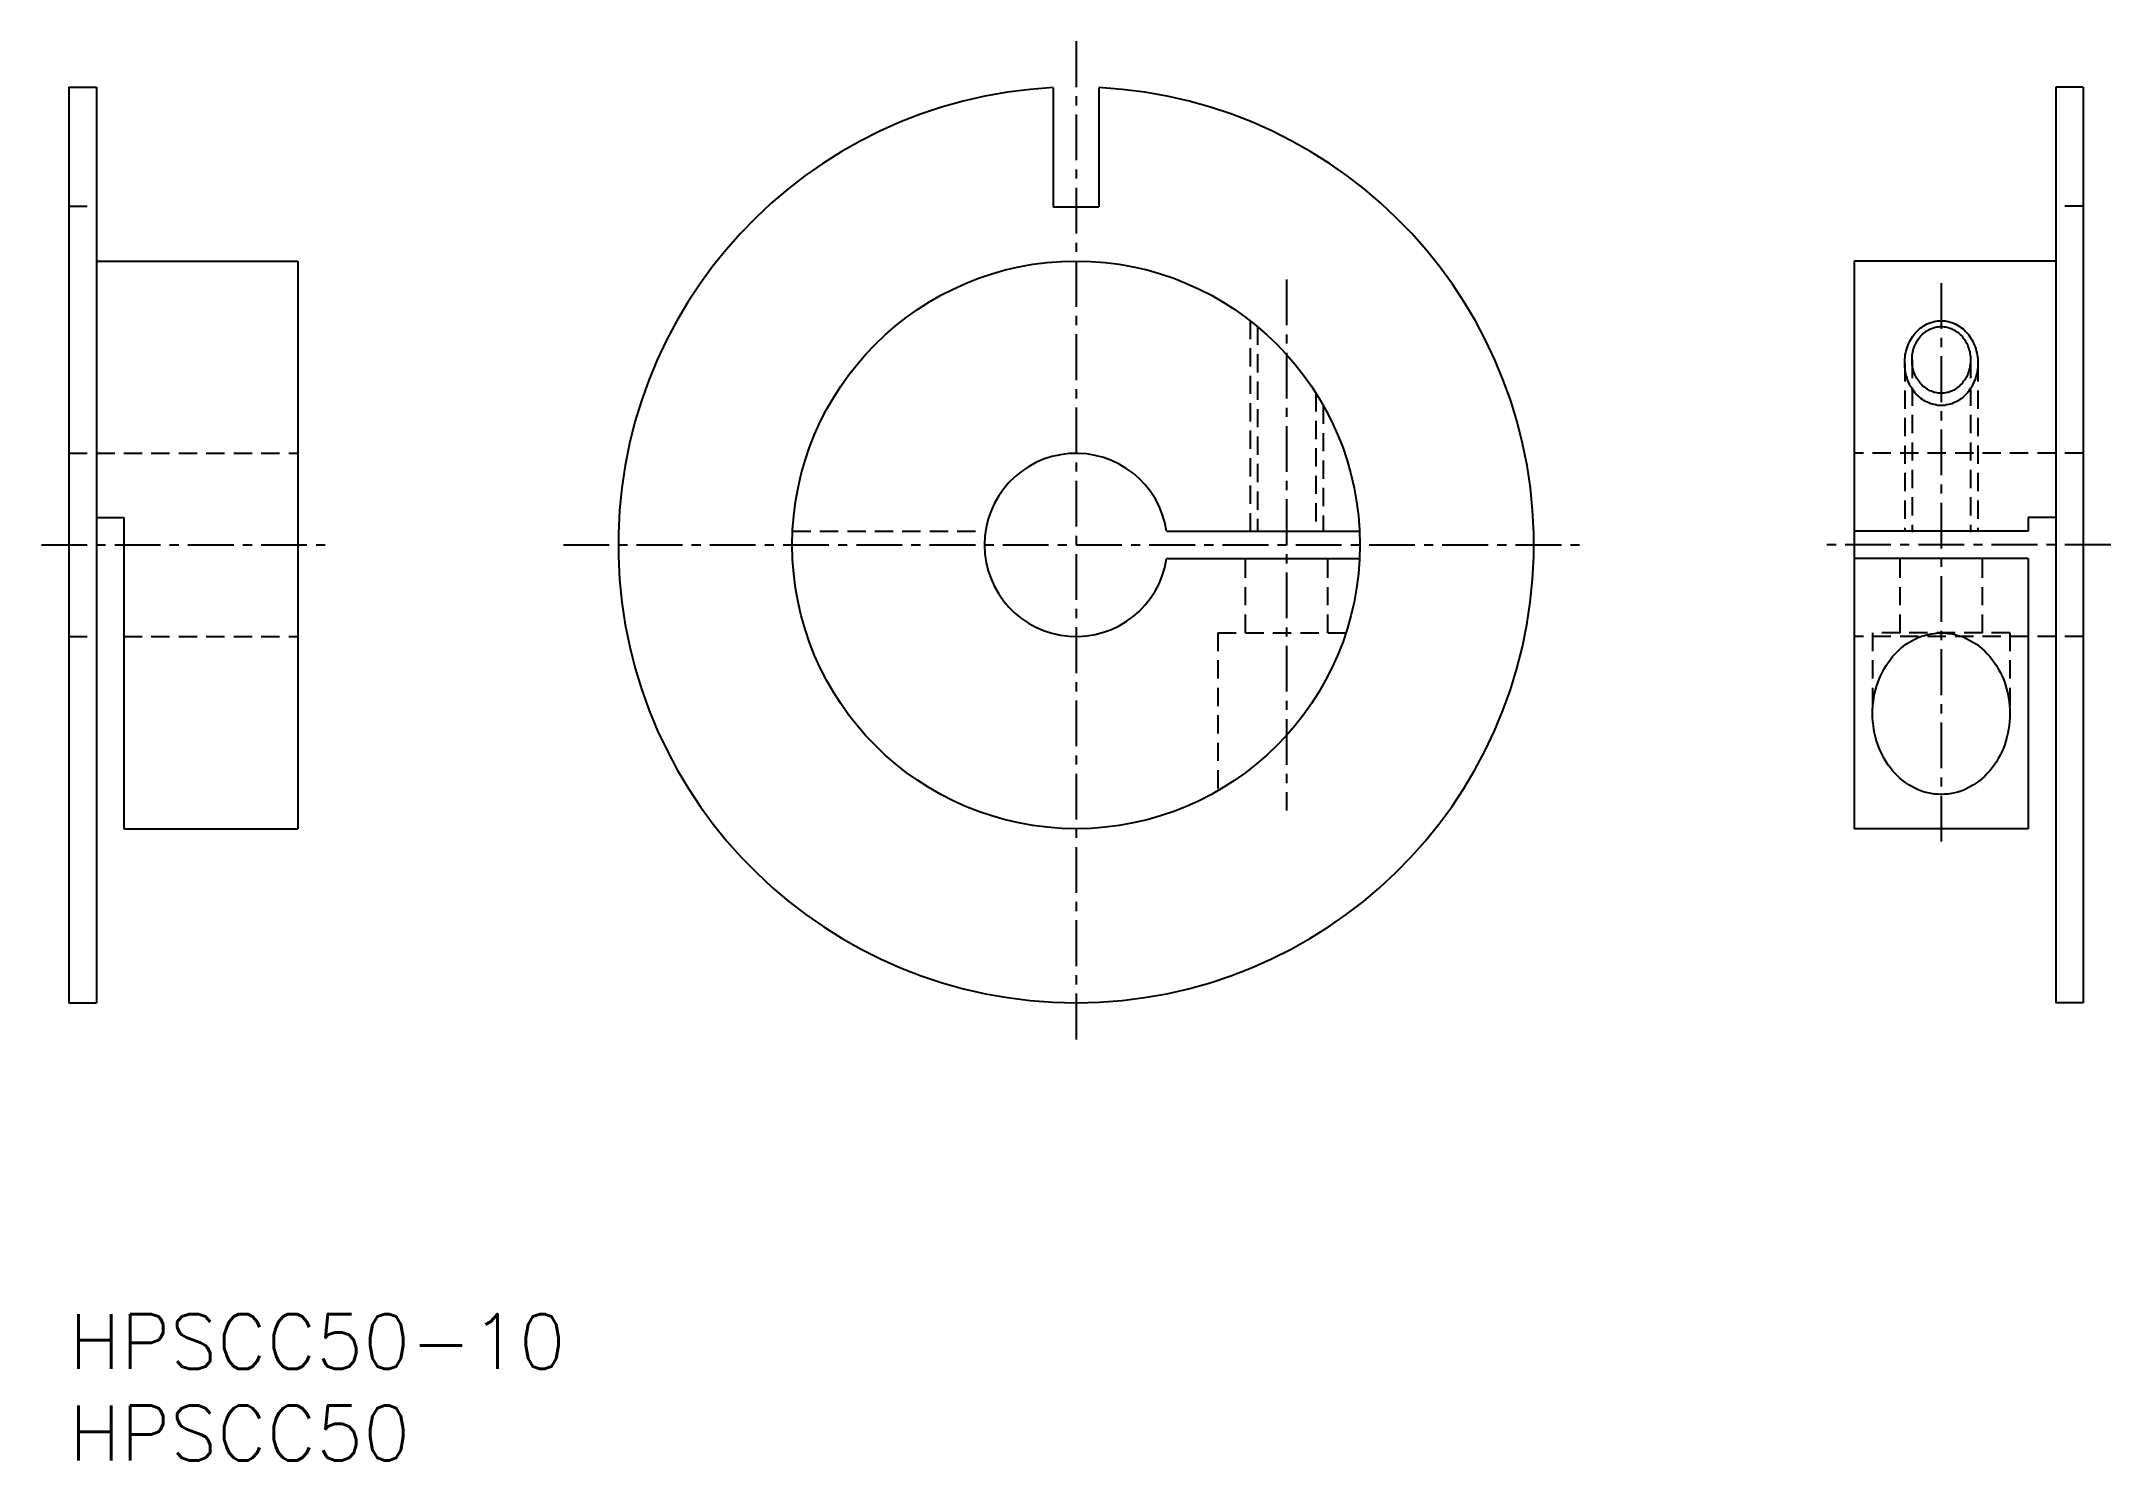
# Model space of a CAD drawing. Extents: x -433 to -320, y -28 to 50.
import ezdxf

# ---------------------------------------------------------------- set-up
doc = ezdxf.new("R2010")
doc.units = 0
doc.header["$LTSCALE"] = 2
doc.linetypes.add('CENTER', pattern=[2, 1.25, -0.25, 0.25, -0.25])
doc.linetypes.add('DASHED', pattern=[0.75, 0.5, -0.25])
doc.layers.get('0').update_dxf_attribs({"linetype": 'CONTINUOUS'})
doc.layers.add('CENTER', color=1, linetype='CENTER')
doc.styles.get("Standard").update_dxf_attribs({"font": 'txt.shx', "bigfont": 'bigfont.shx'})

msp = doc.modelspace()

# ---------------------------------------------------------------- linework, layer by layer
at = {"color": 7, "linetype": 'CONTINUOUS'}
for p, q in [((-431.35, 47.48), (-431.35, -2.52)), ((-431.35, 47.48), (-429.85, 47.48)), ((-429.85, 47.48), (-429.85, -2.52)), ((-321.35, 47.48), (-322.85, 47.48)), ((-322.85, 47.48), (-322.85, -2.52)), ((-321.35, 47.48), (-321.35, -2.52)), ((-377.6, 47.44), (-377.6, 40.94)), ((-375.1, 47.44), (-375.1, 40.94)), ((-377.6, 40.94), (-375.1, 40.94)), ((-429.85, 37.98), (-418.85, 37.98)), ((-418.85, 37.98), (-418.85, 6.98)), ((-322.85, 37.98), (-333.85, 37.98)), ((-333.85, 37.98), (-333.85, 6.98)), ((-429.85, 23.98), (-428.35, 23.98)), ((-428.35, 23.98), (-428.35, 6.98)), ((-324.35, 23.98), (-324.35, 23.23)), ((-322.85, 23.98), (-324.35, 23.98)), ((-371.41, 23.23), (-360.87, 23.23)), ((-324.35, 23.23), (-333.85, 23.23)), ((-371.41, 21.73), (-360.87, 21.73)), ((-324.35, 21.73), (-333.85, 21.73)), ((-324.35, 21.73), (-324.35, 6.98)), ((-428.35, 6.98), (-418.85, 6.98)), ((-324.35, 6.98), (-333.85, 6.98)), ((-431.35, -2.52), (-429.85, -2.52)), ((-321.35, -2.52), (-322.85, -2.52))]:
    msp.add_line(p, q, dxfattribs=at)
at = {"color": 3, "linetype": 'DASHED'}
for p, q in [((-431.35, 40.98), (-429.85, 40.98)), ((-321.35, 40.98), (-322.85, 40.98)), ((-366.85, 34.72), (-366.85, 23.23)), ((-366.45, 34.4), (-366.45, 23.17)), ((-331.1, 32.41), (-331.1, 23.23)), ((-330.7, 32.58), (-330.7, 23.17)), ((-327.5, 32.58), (-327.5, 23.17)), ((-327.1, 32.41), (-327.1, 23.23)), ((-363.25, 30.76), (-363.25, 23.17)), ((-362.85, 30.09), (-362.85, 23.23)), ((-431.35, 27.48), (-418.85, 27.48)), ((-321.35, 27.48), (-333.85, 27.48)), ((-391.84, 23.23), (-381.3, 23.23)), ((-367.1, 17.68), (-367.1, 21.73)), ((-362.6, 17.68), (-362.6, 21.73)), ((-331.35, 17.68), (-331.35, 21.73)), ((-326.85, 17.68), (-326.85, 21.73)), ((-431.35, 17.48), (-429.85, 17.48)), ((-428.35, 17.48), (-418.85, 17.48)), ((-368.6, 17.68), (-361.62, 17.68)), ((-368.6, 17.68), (-368.6, 9.05)), ((-321.35, 17.48), (-333.85, 17.48)), ((-325.35, 17.68), (-332.85, 17.68)), ((-332.85, 17.68), (-332.85, 13.26)), ((-325.35, 17.68), (-325.35, 13.26))]:
    msp.add_line(p, q, dxfattribs=at)
at = {"color": 3, "linetype": 'CONTINUOUS'}
msp.add_polyline3d([(-329.1, 34.72, 0), (-329.01, 34.72, 0), (-328.91, 34.71, 0), (-328.81, 34.7, 0), (-328.71, 34.68, 0), (-328.62, 34.65, 0), (-328.52, 34.62, 0), (-328.43, 34.59, 0), (-328.34, 34.55, 0), (-328.25, 34.5, 0), (-328.16, 34.45, 0), (-328.08, 34.39, 0), (-327.99, 34.33, 0), (-327.91, 34.27, 0), (-327.84, 34.2, 0), (-327.76, 34.12, 0), (-327.69, 34.04, 0), (-327.62, 33.96, 0), (-327.56, 33.88, 0), (-327.5, 33.79, 0), (-327.44, 33.69, 0), (-327.39, 33.6, 0), (-327.34, 33.5, 0), (-327.3, 33.4, 0), (-327.26, 33.29, 0), (-327.22, 33.19, 0), (-327.19, 33.08, 0), (-327.16, 32.97, 0), (-327.14, 32.86, 0), (-327.13, 32.75, 0), (-327.11, 32.63, 0), (-327.11, 32.52, 0), (-327.1, 32.41, 0), (-327.11, 32.29, 0), (-327.11, 32.18, 0), (-327.13, 32.07, 0), (-327.14, 31.95, 0), (-327.16, 31.84, 0), (-327.19, 31.73, 0), (-327.22, 31.63, 0), (-327.26, 31.52, 0), (-327.3, 31.42, 0), (-327.34, 31.32, 0), (-327.39, 31.22, 0), (-327.44, 31.12, 0), (-327.5, 31.03, 0), (-327.56, 30.94, 0), (-327.62, 30.85, 0), (-327.69, 30.77, 0), (-327.76, 30.69, 0), (-327.84, 30.62, 0), (-327.91, 30.55, 0), (-327.99, 30.48, 0), (-328.08, 30.42, 0), (-328.16, 30.36, 0), (-328.25, 30.31, 0), (-328.34, 30.27, 0), (-328.43, 30.23, 0), (-328.52, 30.19, 0), (-328.62, 30.16, 0), (-328.71, 30.14, 0), (-328.81, 30.12, 0), (-328.91, 30.1, 0), (-329.01, 30.09, 0), (-329.1, 30.09, 0), (-329.2, 30.09, 0), (-329.3, 30.1, 0), (-329.4, 30.12, 0), (-329.49, 30.14, 0), (-329.59, 30.16, 0), (-329.68, 30.19, 0), (-329.78, 30.23, 0), (-329.87, 30.27, 0), (-329.96, 30.31, 0), (-330.05, 30.36, 0), (-330.13, 30.42, 0), (-330.22, 30.48, 0), (-330.3, 30.55, 0), (-330.37, 30.62, 0), (-330.45, 30.69, 0), (-330.52, 30.77, 0), (-330.59, 30.85, 0), (-330.65, 30.94, 0), (-330.71, 31.03, 0), (-330.77, 31.12, 0), (-330.82, 31.22, 0), (-330.87, 31.32, 0), (-330.91, 31.42, 0), (-330.95, 31.52, 0), (-330.99, 31.63, 0), (-331.02, 31.73, 0), (-331.04, 31.84, 0), (-331.07, 31.95, 0), (-331.08, 32.07, 0), (-331.09, 32.18, 0), (-331.1, 32.29, 0), (-331.1, 32.41, 0), (-331.1, 32.52, 0), (-331.09, 32.63, 0), (-331.08, 32.75, 0), (-331.07, 32.86, 0), (-331.04, 32.97, 0), (-331.02, 33.08, 0), (-330.99, 33.19, 0), (-330.95, 33.29, 0), (-330.91, 33.4, 0), (-330.87, 33.5, 0), (-330.82, 33.6, 0), (-330.77, 33.69, 0), (-330.71, 33.79, 0), (-330.65, 33.88, 0), (-330.59, 33.96, 0), (-330.52, 34.04, 0), (-330.45, 34.12, 0), (-330.37, 34.2, 0), (-330.3, 34.27, 0), (-330.22, 34.33, 0), (-330.13, 34.39, 0), (-330.05, 34.45, 0), (-329.96, 34.5, 0), (-329.87, 34.55, 0), (-329.78, 34.59, 0), (-329.68, 34.62, 0), (-329.59, 34.65, 0), (-329.49, 34.68, 0), (-329.4, 34.7, 0), (-329.3, 34.71, 0), (-329.2, 34.72, 0), (-329.1, 34.72, 0)], dxfattribs=at)
at = {"color": 7, "linetype": 'CONTINUOUS'}
for points in [[(-329.1, 34.4, 0), (-329.03, 34.4, 0), (-328.95, 34.39, 0), (-328.87, 34.38, 0), (-328.79, 34.37, 0), (-328.72, 34.35, 0), (-328.64, 34.32, 0), (-328.57, 34.3, 0), (-328.49, 34.26, 0), (-328.42, 34.23, 0), (-328.35, 34.19, 0), (-328.28, 34.14, 0), (-328.22, 34.09, 0), (-328.15, 34.04, 0), (-328.09, 33.99, 0), (-328.03, 33.93, 0), (-327.97, 33.87, 0), (-327.92, 33.8, 0), (-327.87, 33.74, 0), (-327.82, 33.67, 0), (-327.77, 33.59, 0), (-327.73, 33.52, 0), (-327.69, 33.44, 0), (-327.66, 33.36, 0), (-327.63, 33.28, 0), (-327.6, 33.19, 0), (-327.57, 33.11, 0), (-327.55, 33.02, 0), (-327.54, 32.94, 0), (-327.52, 32.85, 0), (-327.51, 32.76, 0), (-327.51, 32.67, 0), (-327.5, 32.58, 0), (-327.51, 32.49, 0), (-327.51, 32.4, 0), (-327.52, 32.31, 0), (-327.54, 32.23, 0), (-327.55, 32.14, 0), (-327.57, 32.05, 0), (-327.6, 31.97, 0), (-327.63, 31.88, 0), (-327.66, 31.8, 0), (-327.69, 31.72, 0), (-327.73, 31.64, 0), (-327.77, 31.57, 0), (-327.82, 31.5, 0), (-327.87, 31.43, 0), (-327.92, 31.36, 0), (-327.97, 31.29, 0), (-328.03, 31.23, 0), (-328.09, 31.17, 0), (-328.15, 31.12, 0), (-328.22, 31.07, 0), (-328.28, 31.02, 0), (-328.35, 30.98, 0), (-328.42, 30.93, 0), (-328.49, 30.9, 0), (-328.57, 30.87, 0), (-328.64, 30.84, 0), (-328.72, 30.81, 0), (-328.79, 30.8, 0), (-328.87, 30.78, 0), (-328.95, 30.77, 0), (-329.03, 30.76, 0), (-329.1, 30.76, 0), (-329.18, 30.76, 0), (-329.26, 30.77, 0), (-329.34, 30.78, 0), (-329.42, 30.8, 0), (-329.49, 30.81, 0), (-329.57, 30.84, 0), (-329.64, 30.87, 0), (-329.72, 30.9, 0), (-329.79, 30.93, 0), (-329.86, 30.98, 0), (-329.93, 31.02, 0), (-329.99, 31.07, 0), (-330.06, 31.12, 0), (-330.12, 31.17, 0), (-330.18, 31.23, 0), (-330.24, 31.29, 0), (-330.29, 31.36, 0), (-330.34, 31.43, 0), (-330.39, 31.5, 0), (-330.43, 31.57, 0), (-330.48, 31.64, 0), (-330.52, 31.72, 0), (-330.55, 31.8, 0), (-330.58, 31.88, 0), (-330.61, 31.97, 0), (-330.64, 32.05, 0), (-330.66, 32.14, 0), (-330.67, 32.23, 0), (-330.69, 32.31, 0), (-330.7, 32.4, 0), (-330.7, 32.49, 0), (-330.7, 32.58, 0), (-330.7, 32.67, 0), (-330.7, 32.76, 0), (-330.69, 32.85, 0), (-330.67, 32.94, 0), (-330.66, 33.02, 0), (-330.64, 33.11, 0), (-330.61, 33.19, 0), (-330.58, 33.28, 0), (-330.55, 33.36, 0), (-330.52, 33.44, 0), (-330.48, 33.52, 0), (-330.43, 33.59, 0), (-330.39, 33.67, 0), (-330.34, 33.74, 0), (-330.29, 33.8, 0), (-330.24, 33.87, 0), (-330.18, 33.93, 0), (-330.12, 33.99, 0), (-330.06, 34.04, 0), (-329.99, 34.09, 0), (-329.93, 34.14, 0), (-329.86, 34.19, 0), (-329.79, 34.23, 0), (-329.72, 34.26, 0), (-329.64, 34.3, 0), (-329.57, 34.32, 0), (-329.49, 34.35, 0), (-329.42, 34.37, 0), (-329.34, 34.38, 0), (-329.26, 34.39, 0), (-329.18, 34.4, 0), (-329.1, 34.4, 0)], [(-329.1, 17.68, 0), (-328.92, 17.67, 0), (-328.74, 17.65, 0), (-328.55, 17.63, 0), (-328.37, 17.59, 0), (-328.19, 17.54, 0), (-328.02, 17.49, 0), (-327.84, 17.42, 0), (-327.67, 17.34, 0), (-327.5, 17.25, 0), (-327.34, 17.15, 0), (-327.18, 17.05, 0), (-327.02, 16.93, 0), (-326.87, 16.81, 0), (-326.73, 16.67, 0), (-326.59, 16.53, 0), (-326.45, 16.38, 0), (-326.33, 16.23, 0), (-326.21, 16.06, 0), (-326.09, 15.89, 0), (-325.99, 15.71, 0), (-325.89, 15.53, 0), (-325.8, 15.34, 0), (-325.71, 15.15, 0), (-325.64, 14.95, 0), (-325.57, 14.75, 0), (-325.52, 14.54, 0), (-325.47, 14.34, 0), (-325.43, 14.12, 0), (-325.39, 13.91, 0), (-325.37, 13.7, 0), (-325.36, 13.48, 0), (-325.35, 13.26, 0), (-325.36, 13.05, 0), (-325.37, 12.83, 0), (-325.39, 12.62, 0), (-325.43, 12.4, 0), (-325.47, 12.19, 0), (-325.52, 11.98, 0), (-325.57, 11.78, 0), (-325.64, 11.58, 0), (-325.71, 11.38, 0), (-325.8, 11.18, 0), (-325.89, 11, 0), (-325.99, 10.81, 0), (-326.09, 10.64, 0), (-326.21, 10.46, 0), (-326.33, 10.3, 0), (-326.45, 10.14, 0), (-326.59, 9.99, 0), (-326.73, 9.85, 0), (-326.87, 9.72, 0), (-327.02, 9.6, 0), (-327.18, 9.48, 0), (-327.34, 9.37, 0), (-327.5, 9.28, 0), (-327.67, 9.19, 0), (-327.84, 9.11, 0), (-328.02, 9.04, 0), (-328.19, 8.98, 0), (-328.37, 8.94, 0), (-328.55, 8.9, 0), (-328.74, 8.87, 0), (-328.92, 8.86, 0), (-329.1, 8.85, 0), (-329.29, 8.86, 0), (-329.47, 8.87, 0), (-329.65, 8.9, 0), (-329.84, 8.94, 0), (-330.02, 8.98, 0), (-330.19, 9.04, 0), (-330.37, 9.11, 0), (-330.54, 9.19, 0), (-330.71, 9.28, 0), (-330.87, 9.37, 0), (-331.03, 9.48, 0), (-331.19, 9.6, 0), (-331.34, 9.72, 0), (-331.48, 9.85, 0), (-331.62, 9.99, 0), (-331.76, 10.14, 0), (-331.88, 10.3, 0), (-332, 10.46, 0), (-332.12, 10.64, 0), (-332.22, 10.81, 0), (-332.32, 11, 0), (-332.41, 11.18, 0), (-332.49, 11.38, 0), (-332.57, 11.58, 0), (-332.64, 11.78, 0), (-332.69, 11.98, 0), (-332.74, 12.19, 0), (-332.78, 12.4, 0), (-332.81, 12.62, 0), (-332.84, 12.83, 0), (-332.85, 13.05, 0), (-332.85, 13.26, 0), (-332.85, 13.48, 0), (-332.84, 13.7, 0), (-332.81, 13.91, 0), (-332.78, 14.12, 0), (-332.74, 14.34, 0), (-332.69, 14.54, 0), (-332.64, 14.75, 0), (-332.57, 14.95, 0), (-332.49, 15.15, 0), (-332.41, 15.34, 0), (-332.32, 15.53, 0), (-332.22, 15.71, 0), (-332.12, 15.89, 0), (-332, 16.06, 0), (-331.88, 16.23, 0), (-331.76, 16.38, 0), (-331.62, 16.53, 0), (-331.48, 16.67, 0), (-331.34, 16.81, 0), (-331.19, 16.93, 0), (-331.03, 17.05, 0), (-330.87, 17.15, 0), (-330.71, 17.25, 0), (-330.54, 17.34, 0), (-330.37, 17.42, 0), (-330.19, 17.49, 0), (-330.02, 17.54, 0), (-329.84, 17.59, 0), (-329.65, 17.63, 0), (-329.47, 17.65, 0), (-329.29, 17.67, 0), (-329.1, 17.68, 0)]]:
    msp.add_polyline3d(points, dxfattribs=at)
msp.add_circle((-376.35, 22.48), 15.5, dxfattribs=at)
for radius, start, end in [(25, 92.866, 87.134), (5, 8.6269, 351.3731)]:
    msp.add_arc((-376.35, 22.48), radius, start, end, dxfattribs=at)
at = {"layer": 'CENTER', "color": 1, "linetype": 'CENTER'}
for p, q in [((-376.35, 49.98), (-376.35, -5.02)), ((-364.85, 36.97), (-364.85, 7.98)), ((-329.1, 36.78), (-329.1, 6.05)), ((-432.85, 22.48), (-417.35, 22.48)), ((-404.35, 22.48), (-348.35, 22.48)), ((-319.85, 22.48), (-335.35, 22.48))]:
    msp.add_line(p, q, dxfattribs=at)

# ---------------------------------------------------------------- texts
at = {"color": 7, "linetype": 'CONTINUOUS'}
for s, p in [('HPSCC50-10', (-431.35, -22.52)), ('HPSCC50', (-431.35, -27.52))]:
    msp.add_text(s, height=3, dxfattribs=at).set_placement(p)

doc.saveas('drawing.dxf')
